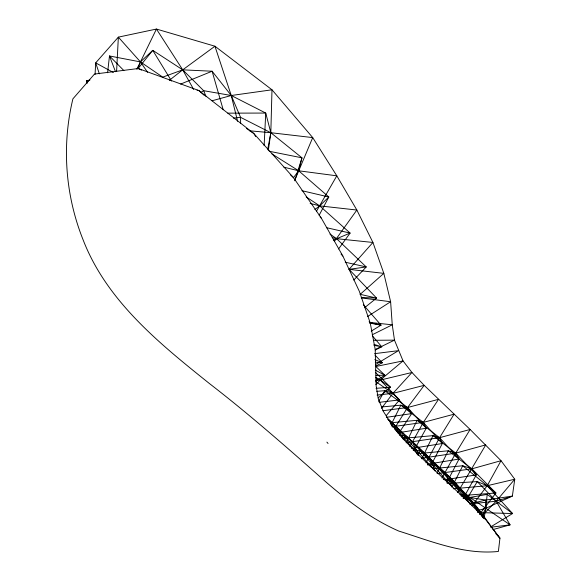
<?xml version="1.0" encoding="UTF-8"?>
<svg xmlns="http://www.w3.org/2000/svg" width="581" height="581" viewBox="0 0 581 581"><rect width="100%" height="100%" fill="white"/><g stroke="black" fill="none" stroke-linecap="round" stroke-linejoin="round"><path stroke-width="0.87" d="M264.13 145.671L265.735 113.063L231.253 95.502L203.67 90.694L182.717 69.843L152.759 50.344L140.457 61.913L136.753 69.117M116.592 71.499L118.357 37.133L156.442 29.05L214.941 46.219L271.988 89.794L312.716 137.595L336.806 175.825L356.857 210.039L372.929 242.459L383.83 273.368L390.621 301.742L392.255 324.815L394.484 340.146L403.04 360.91L411.958 372.486L424.188 385.341L470.131 429.475L501.025 460.697L514.759 479.231L512.362 496.087L485.825 508.317L477.066 510.692M95.073 74.397L95.683 62.871L118.357 37.133L140.457 61.913L147.574 72.298M463.137 497.997L467.589 497.823L487.168 494.402L485.825 508.317L483.988 518.608M107.579 72.748L109.482 55.965L140.457 61.913L162.738 77.12L182.717 69.843L214.941 46.219L231.253 95.502L237.585 121.298M268.306 150.53L270.826 132.715L271.988 89.794L231.253 95.502L212.05 100.774M267.732 149.339L270.826 132.715L265.735 113.063L227.796 113.15M294.749 180.785L301.982 157.829L270.826 132.715L240.549 117.318L233.431 118.132M466.783 500.357L467.589 497.823L477.255 481.598L487.212 485.709L495.934 492.986L479.441 514.483M447.101 483.363L448.51 479.252C470.61 493.741 483.893 517.86 499.943 538.188L498.382 551.456C463.914 554.971 431.029 541.143 398.784 531.063C371.753 519.247 348.382 501.359 326.195 482.201C288.074 448.459 249.874 414.776 209.552 383.649C159.717 343.741 106.86 301.234 83.119 239.866C65.254 195.245 61.593 145.562 72.915 98.835L94.471 74.07L138.293 68.522L198.825 90.52L253.832 133.507L293.55 177.706L321.373 218.224L342.877 256.083L359.349 291.364L370.242 323.014L375.203 349.464L376.154 385.958L378.282 398.82L383.467 411.566L392.153 425.227L404.144 439.861L418.748 455.213L468.983 502.543L485.447 519.276L499.943 538.188L495.84 533.721M137.791 69.03L140.457 61.913L156.442 29.05L182.717 69.843L193.684 89.496M294.879 179.965L312.716 137.595L270.826 132.715L249.474 130.783M463.159 498.215L465.149 494.162L510.089 524.854L493.029 529.552M403.163 439.301L405.088 435.409C429.148 454.959 448.488 479.448 468.983 502.543C459.15 480.247 436.346 467.654 420.245 450.348L413.214 450.544M417.862 455.163L420.245 450.348C428.56 454.349 432.017 462.803 435.053 470.944L395.654 426.403L388.123 419.192M406.213 442.853L417.093 420.303L423.338 422.394L442.315 443.506L430.201 466.819M391.274 424.333L400.854 405.175L407.579 407.513L426.229 428.248L413.97 450.326M421.726 458.787L433.019 435.641L439.577 437.689L459.041 459.048L446.869 482.346M319.136 215.297L328.81 196.995L298.699 170.792L271.988 153.972M409.837 446.571L423.338 422.394L438.517 399.343L407.579 407.513L382.799 410.738M437.094 473.007L448.249 450.791L455.758 453.115L476.275 474.938L463.413 498.12M425.982 462.781L439.577 437.689L454.066 414.195L423.338 422.394L392.081 426.774M378.645 401.442L384.709 390.701L392.952 393.359L399.51 399.895L386.307 415.546M394.339 428.727L407.579 407.513L424.188 385.341L392.952 393.359L377.047 395.044M451.895 487.089L462.73 465.766L471.859 468.845L495.934 492.986L460.907 495.651M441.945 478.01L455.758 453.115L470.131 429.475L439.577 437.689L406.25 442.599M457.552 492.557L485.76 444.893L455.758 453.115L421.842 458.242M316.442 211.302L336.806 175.825L298.699 170.792L283.927 167.212M471.961 505.848L487.212 485.709L501.025 460.697L471.859 468.845L437.137 473.646M397.462 432.772L399.227 432.605L411.66 413.607L407.579 407.513L384.709 390.701L376.749 391.325M338.57 248.944L350.111 233.075L319.71 205.885L306.151 196.879M293.383 177.837L298.699 170.792L301.982 157.829L269.221 151.263M381.456 408.341L392.952 393.359L411.958 372.486L380.272 380.083L375.842 380.395M334.351 241.464L356.857 210.039L319.71 205.885L310.152 203.386M138.111 68.5L152.759 50.344L171.555 81.071M353.749 280.064L366.248 266.948L336.566 238.675L329.979 234.085M375.834 384.491L380.272 380.083L403.04 360.91L375.798 366.502M360.176 294.335L383.83 273.368L349.043 269.344L372.929 242.459L336.566 238.675L332.267 237.593M378.231 397.862L390.49 387.2L375.682 372.646M364.599 307.698L376.575 298.089L349.043 269.344L366.248 266.948L345.23 262.205M169.325 80.331L182.717 69.843L212.109 71.223L231.253 95.502L240.549 117.318L240.636 123.484M314.844 209.501L319.71 205.885L328.81 196.995L301.888 190.684M367.468 316.594L390.621 301.742L361.251 297.915M375.929 380.904L384.883 375.253L375.384 366.045M200.612 92.568L203.67 90.694L205.994 96.424M490.734 526.88L512.573 513.546L487.212 485.709L462.73 465.766L432.707 468.678L434.501 464.669C455.243 478.766 468.613 501.12 485.447 519.276C471.699 498.454 452.2 482.041 434.501 464.669L427.522 464.967M371.244 331.119L381.056 325.142L363.307 304.793M375.958 364.287L398.464 350.655L374.6 353.662M372.21 334.787L392.255 324.815L369.857 322.433M375.834 365.979L382.32 362.791L375.006 355.107M375.29 349.973L381.782 346.799L372.363 335.811M375.224 349.522L394.484 340.146L373.663 340.284M333.327 240.113L350.111 233.075L326.391 227.65M180.64 84.078L212.109 71.223L223.198 109.736M469.768 503.829L485.658 500.103L512.362 496.087L496.174 501.2L469.782 504.003M89.953 80.004L86.424 80.774L87.186 83.337M390.149 422.874L399.227 432.605L426.229 428.248L423.338 422.394L400.854 405.175L381.376 406.998M386.336 417.332L411.66 413.607L392.952 393.359L375.827 381.681M444.291 479.783L476.275 474.938L471.859 468.845L448.249 450.791L416.439 453.797M427.522 464.197L459.041 459.048L455.758 453.115L433.019 435.641L402.35 438.415M490.858 527.228L510.089 524.854L496.174 501.2L477.255 481.598L447.864 483.45M379.175 402.342L399.51 399.895L380.272 380.083L375.675 377.222M411.675 448.445L442.315 443.506L439.577 437.689L417.093 420.303L390.301 422.823M453.151 488.795L487.212 485.709L514.759 479.231L496.174 501.2L481.881 515.928L483.399 518.07M376.045 388.326L390.49 387.2L380.272 380.083L375.987 378.943M443.296 479.441L448.51 479.252L473.341 503.604L483.218 517.7M477.466 512.515L512.573 513.546L487.168 494.402M459.876 494.337L465.149 494.162L481.881 515.928L485.825 508.317L485.658 500.103L461.183 496.021M399.822 435.518L405.088 435.409L445.061 472.68L452.127 486.755L412.401 441.894L389.103 420.114L412.401 441.894L418.748 455.213L399.227 432.605L395.654 426.403L387.723 419.119M375.972 375.341L384.883 375.253L375.311 370.141M361.295 297.501L376.575 298.089L360.169 294.32M375.29 362.166L382.32 362.791L374.825 359.603M197.053 90.215L198.825 90.52L204.163 95.284M369.654 323.109L381.056 325.142L369.647 322.578M373.932 345.368L381.782 346.799L373.982 344.388M88.029 81.5L86.424 80.774L87.731 82.001M138.293 68.522L141.546 70.112M113.375 72.538L95.683 62.871L99.366 73.845M246.417 128.416L253.832 133.507L255.662 136.542M290.26 174.649L293.55 177.706M390.89 423.948L392.153 425.227L390.94 423.89M123.891 70.591L109.482 55.965L115.503 71.724M320.109 216.931L321.373 218.224M341.04 254.093L342.877 256.083M391.696 425.684L392.879 427.035M394.659 429.061L404.144 439.861L399.227 432.605M326.892 442.119L328.047 443.492M369.117 321.627L370.242 323.014"/></g></svg>
